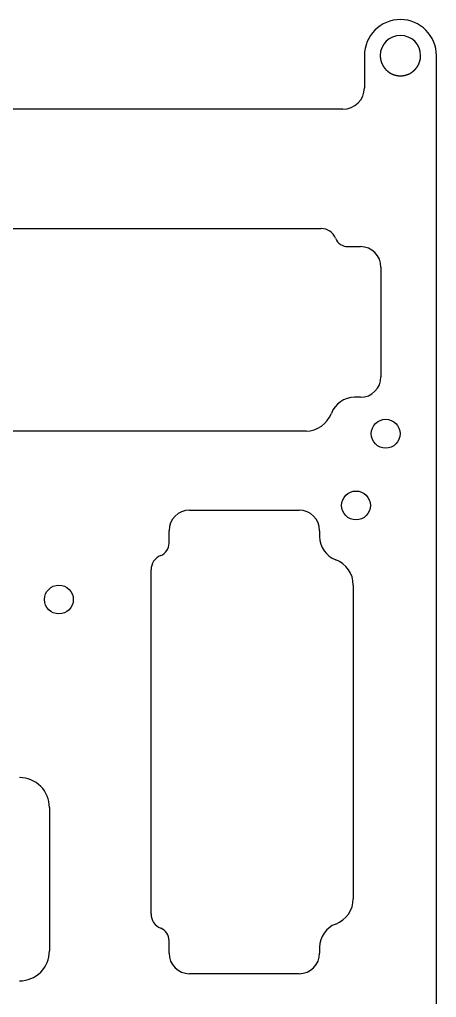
# Model space of a CAD drawing. Header units: millimetres. Extents: x -10 to 277, y -93 to 22.
# Drawn here: x 248.2 to 277.1, y -46.3 to 21.5 of the extents above; entities that cross this region are included whole.
import ezdxf

# ---------------------------------------------------------------- set-up
doc = ezdxf.new("R2010")
doc.units = ezdxf.units.MM
doc.layers.add('Edge.Cuts', color=53, linetype='CONTINUOUS', true_color=0xc8a339)

msp = doc.modelspace()

# ---------------------------------------------------------------- linework, layer by layer
at = {"layer": 'Edge.Cuts', "linetype": 'CONTINUOUS'}
for p, q in [((272.1, 19.025023), (272.1, 16.8)), ((273.2, 19.025023), (273.20001, 19.019647)), ((273.20001, 19.019647), (273.20004, 19.01425)), ((273.20004, 19.01425), (273.200091, 19.008887)), ((273.200091, 19.008887), (273.200161, 19.003504)), ((273.200161, 19.003504), (273.200252, 18.998153)), ((273.200252, 18.998153), (273.200363, 18.992783)), ((273.200363, 18.992783), (273.200493, 18.987445)), ((275.999469, 18.986044), (275.999719, 18.996647)), ((275.999719, 18.996647), (275.99989, 19.007272)), ((275.99989, 19.007272), (275.999982, 19.017919)), ((275.999982, 19.017919), (276, 19.025023)), ((277.1, -90.725023), (277.1, 19.025023)), ((273.200493, 18.987445), (273.200645, 18.982086)), ((273.200645, 18.982086), (273.200815, 18.976759)), ((273.200815, 18.976759), (273.201006, 18.971413)), ((273.201006, 18.971413), (273.201217, 18.966096)), ((273.201217, 18.966096), (273.201448, 18.960761)), ((273.201448, 18.960761), (273.201698, 18.955454)), ((273.201698, 18.955454), (273.20197, 18.950129)), ((273.20197, 18.950129), (273.20226, 18.944832)), ((273.20226, 18.944832), (273.202571, 18.939518)), ((273.202571, 18.939518), (273.202901, 18.93423)), ((273.202901, 18.93423), (273.203252, 18.928925)), ((273.203252, 18.928925), (273.203622, 18.923646)), ((273.203622, 18.923646), (273.204013, 18.91835)), ((273.204013, 18.91835), (273.204422, 18.913079)), ((273.204422, 18.913079), (273.204853, 18.907792)), ((273.204853, 18.907792), (273.205302, 18.902529)), ((273.205302, 18.902529), (273.205773, 18.89725)), ((273.205773, 18.89725), (273.206262, 18.891994)), ((273.206262, 18.891994), (273.206772, 18.886723)), ((273.206772, 18.886723), (273.207301, 18.881475)), ((273.207301, 18.881475), (273.207851, 18.876212)), ((273.207851, 18.876212), (273.208419, 18.87097)), ((273.208419, 18.87097), (273.20901, 18.865714)), ((273.20901, 18.865714), (273.209617, 18.86048)), ((273.209617, 18.86048), (273.210247, 18.85523)), ((273.210247, 18.85523), (273.210895, 18.850002)), ((273.210895, 18.850002), (273.211565, 18.844759)), ((273.211565, 18.844759), (273.212252, 18.839537)), ((273.212252, 18.839537), (273.212962, 18.8343)), ((273.212962, 18.8343), (273.213689, 18.829084)), ((273.213689, 18.829084), (273.214439, 18.823854)), ((273.214439, 18.823854), (273.215206, 18.818643)), ((273.215206, 18.818643), (273.215995, 18.813418)), ((273.215995, 18.813418), (273.216802, 18.808212)), ((273.216802, 18.808212), (273.217631, 18.802993)), ((273.217631, 18.802993), (273.218478, 18.797793)), ((273.218478, 18.797793), (273.219348, 18.792579)), ((273.219348, 18.792579), (273.220234, 18.787383)), ((273.220234, 18.787383), (273.221144, 18.782174)), ((273.221144, 18.782174), (273.22207, 18.776983)), ((273.22207, 18.776983), (273.22302, 18.771779)), ((273.22302, 18.771779), (273.223986, 18.766592)), ((273.223986, 18.766592), (273.224976, 18.761393)), ((273.224976, 18.761393), (273.225983, 18.75621)), ((273.225983, 18.75621), (273.227012, 18.751016)), ((273.227012, 18.751016), (273.228059, 18.745837)), ((273.228059, 18.745837), (273.229129, 18.740646)), ((273.229129, 18.740646), (273.230216, 18.735471)), ((273.230216, 18.735471), (273.231327, 18.730285)), ((273.231327, 18.730285), (273.232454, 18.725113)), ((273.232454, 18.725113), (273.233605, 18.719931)), ((273.233605, 18.719931), (273.234772, 18.714763)), ((273.234772, 18.714763), (273.235963, 18.709584)), ((273.235963, 18.709584), (273.237172, 18.704419)), ((273.237172, 18.704419), (273.238403, 18.699244)), ((273.238403, 18.699244), (273.239652, 18.694082)), ((273.239652, 18.694082), (273.240924, 18.68891)), ((273.240924, 18.68891), (273.242214, 18.683751)), ((273.242214, 18.683751), (273.243526, 18.678582)), ((273.243526, 18.678582), (273.244857, 18.673427)), ((273.244857, 18.673427), (273.24621, 18.66826)), ((273.24621, 18.66826), (273.247581, 18.663107)), ((273.247581, 18.663107), (273.248976, 18.657944)), ((273.248976, 18.657944), (273.250387, 18.652793)), ((273.250387, 18.652793), (273.251823, 18.647633)), ((273.251823, 18.647633), (273.253276, 18.642484)), ((273.253276, 18.642484), (273.254752, 18.637326)), ((273.254752, 18.637326), (273.256, 18.633023)), ((273.256, 18.633023), (273.257493, 18.627938)), ((273.257493, 18.627938), (273.259011, 18.622844)), ((273.259011, 18.622844), (273.260543, 18.617769)), ((273.260543, 18.617769), (273.2621, 18.612685)), ((273.2621, 18.612685), (273.263671, 18.607621)), ((273.263671, 18.607621), (273.265266, 18.602548)), ((273.265266, 18.602548), (273.266876, 18.597495)), ((273.266876, 18.597495), (273.268509, 18.592433)), ((273.268509, 18.592433), (273.270157, 18.587392)), ((273.270157, 18.587392), (273.271829, 18.582343)), ((273.271829, 18.582343), (273.273516, 18.577314)), ((273.273516, 18.577314), (273.275226, 18.572277)), ((273.275226, 18.572277), (273.276951, 18.567261)), ((273.276951, 18.567261), (273.278699, 18.562238)), ((273.278699, 18.562238), (273.280461, 18.557235)), ((273.280461, 18.557235), (273.282248, 18.552225)), ((273.282248, 18.552225), (273.284048, 18.547236)), ((273.284048, 18.547236), (273.285872, 18.542241)), ((273.285872, 18.542241), (273.287709, 18.537266)), ((273.287709, 18.537266), (273.289571, 18.532285)), ((273.289571, 18.532285), (273.291446, 18.527324)), ((273.291446, 18.527324), (273.293345, 18.522358)), ((273.293345, 18.522358), (273.295257, 18.517413)), ((273.295257, 18.517413), (273.297193, 18.512462)), ((273.297193, 18.512462), (273.299143, 18.507532)), ((273.299143, 18.507532), (273.301116, 18.502597)), ((273.301116, 18.502597), (273.303103, 18.497683)), ((273.303103, 18.497683), (273.305113, 18.492764)), ((273.305113, 18.492764), (273.307136, 18.487865)), ((273.307136, 18.487865), (273.309183, 18.482963)), ((273.309183, 18.482963), (273.311243, 18.478081)), ((273.311243, 18.478081), (273.313327, 18.473195)), ((273.313327, 18.473195), (273.315423, 18.468329)), ((273.315423, 18.468329), (273.317543, 18.46346)), ((273.317543, 18.46346), (273.319676, 18.458612)), ((273.319676, 18.458612), (273.321833, 18.45376)), ((273.321833, 18.45376), (273.324002, 18.448929)), ((273.324002, 18.448929), (273.326195, 18.444095)), ((273.326195, 18.444095), (273.3284, 18.439281)), ((273.3284, 18.439281), (273.330629, 18.434465)), ((273.330629, 18.434465), (273.332871, 18.429669)), ((273.332871, 18.429669), (273.335135, 18.42487)), ((273.335135, 18.42487), (273.337413, 18.420092)), ((273.337413, 18.420092), (273.339714, 18.415312)), ((273.339714, 18.415312), (273.342027, 18.410552)), ((273.342027, 18.410552), (273.344363, 18.405791)), ((273.344363, 18.405791), (273.346712, 18.401049)), ((273.346712, 18.401049), (273.349084, 18.396306)), ((273.349084, 18.396306), (273.351469, 18.391583)), ((273.351469, 18.391583), (273.353876, 18.386859)), ((273.353876, 18.386859), (273.356296, 18.382155)), ((273.356296, 18.382155), (273.35874, 18.37745)), ((273.35874, 18.37745), (273.361195, 18.372765)), ((273.361195, 18.372765), (273.363673, 18.368078)), ((273.363673, 18.368078), (273.366164, 18.363412)), ((273.366164, 18.363412), (273.368678, 18.358746)), ((273.368678, 18.358746), (273.371204, 18.354099)), ((273.371204, 18.354099), (273.373753, 18.349452)), ((273.373753, 18.349452), (273.376313, 18.344825)), ((273.376313, 18.344825), (273.378898, 18.340197)), ((273.378898, 18.340197), (273.381493, 18.335589)), ((273.381493, 18.335589), (273.384112, 18.330982)), ((273.384112, 18.330982), (273.386743, 18.326394)), ((273.386743, 18.326394), (273.389397, 18.321806)), ((273.389397, 18.321806), (273.392063, 18.317238)), ((273.392063, 18.317238), (273.394752, 18.31267)), ((273.394752, 18.31267), (273.397452, 18.308122)), ((275.802393, 18.307863), (275.807762, 18.31694)), ((275.807762, 18.31694), (275.813062, 18.326057)), ((275.813062, 18.326057), (275.818293, 18.335212)), ((275.818293, 18.335212), (275.823453, 18.344406)), ((275.823453, 18.344406), (275.828545, 18.353638)), ((275.828545, 18.353638), (275.833566, 18.362909)), ((275.833566, 18.362909), (275.838517, 18.372218)), ((275.838517, 18.372218), (275.843398, 18.381564)), ((275.843398, 18.381564), (275.848208, 18.390947)), ((275.848208, 18.390947), (275.852948, 18.400367)), ((275.852948, 18.400367), (275.857617, 18.409824)), ((275.857617, 18.409824), (275.862215, 18.419316)), ((275.862215, 18.419316), (275.866742, 18.428845)), ((275.866742, 18.428845), (275.871197, 18.438408)), ((275.871197, 18.438408), (275.875581, 18.448006)), ((275.875581, 18.448006), (275.879892, 18.457639)), ((275.879892, 18.457639), (275.884132, 18.467305)), ((275.884132, 18.467305), (275.888299, 18.477004)), ((275.888299, 18.477004), (275.892394, 18.486736)), ((275.892394, 18.486736), (275.896415, 18.4965)), ((275.896415, 18.4965), (275.900364, 18.506295)), ((275.900364, 18.506295), (275.904239, 18.516121)), ((275.904239, 18.516121), (275.90804, 18.525976)), ((275.90804, 18.525976), (275.911768, 18.535861)), ((275.911768, 18.535861), (275.915421, 18.545775)), ((275.915421, 18.545775), (275.918999, 18.555716)), ((275.918999, 18.555716), (275.922502, 18.565684)), ((275.922502, 18.565684), (275.92593, 18.575677)), ((275.92593, 18.575677), (275.929283, 18.585696)), ((275.929283, 18.585696), (275.93256, 18.595739)), ((275.93256, 18.595739), (275.93576, 18.605804)), ((275.93576, 18.605804), (275.938884, 18.615891)), ((275.938884, 18.615891), (275.941931, 18.625999)), ((275.941931, 18.625999), (275.944, 18.633023)), ((275.944, 18.633023), (275.946951, 18.643284)), ((275.946951, 18.643284), (275.949821, 18.65355)), ((275.949821, 18.65355), (275.952609, 18.663819)), ((275.952609, 18.663819), (275.955316, 18.674092)), ((275.955316, 18.674092), (275.957942, 18.68437)), ((275.957942, 18.68437), (275.960487, 18.694653)), ((275.960487, 18.694653), (275.962951, 18.704941)), ((275.962951, 18.704941), (275.965335, 18.715235)), ((275.965335, 18.715235), (275.967638, 18.725534)), ((275.967638, 18.725534), (275.969861, 18.73584)), ((275.969861, 18.73584), (275.972005, 18.746152)), ((275.972005, 18.746152), (275.974068, 18.75647)), ((275.974068, 18.75647), (275.976052, 18.766796)), ((275.976052, 18.766796), (275.977956, 18.777129)), ((275.977956, 18.777129), (275.97978, 18.78747)), ((275.97978, 18.78747), (275.981526, 18.797819)), ((275.981526, 18.797819), (275.983192, 18.808177)), ((275.983192, 18.808177), (275.984779, 18.818543)), ((275.984779, 18.818543), (275.986287, 18.828919)), ((275.986287, 18.828919), (275.987716, 18.839305)), ((275.987716, 18.839305), (275.989067, 18.849701)), ((275.989067, 18.849701), (275.990338, 18.860108)), ((275.990338, 18.860108), (275.991531, 18.870527)), ((275.991531, 18.870527), (275.992646, 18.880957)), ((275.992646, 18.880957), (275.993681, 18.891399)), ((275.993681, 18.891399), (275.994639, 18.901855)), ((275.994639, 18.901855), (275.995517, 18.912324)), ((275.995517, 18.912324), (275.996317, 18.922807)), ((275.996317, 18.922807), (275.997039, 18.933305)), ((275.997039, 18.933305), (275.997682, 18.943818)), ((275.997682, 18.943818), (275.998247, 18.954348)), ((275.998247, 18.954348), (275.998733, 18.964895)), ((275.998733, 18.964895), (275.99914, 18.97546)), ((275.99914, 18.97546), (275.999469, 18.986044)), ((273.397452, 18.308122), (273.400176, 18.303575)), ((273.400176, 18.303575), (273.402911, 18.299046)), ((273.402911, 18.299046), (273.40567, 18.294519)), ((273.40567, 18.294519), (273.40844, 18.290011)), ((273.40844, 18.290011), (273.411233, 18.285505)), ((273.411233, 18.285505), (273.414037, 18.281017)), ((273.414037, 18.281017), (273.416865, 18.276531)), ((273.416865, 18.276531), (273.419704, 18.272063)), ((273.419704, 18.272063), (273.422566, 18.267598)), ((273.422566, 18.267598), (273.42544, 18.263151)), ((273.42544, 18.263151), (273.428336, 18.258706)), ((273.428336, 18.258706), (273.431244, 18.25428)), ((273.431244, 18.25428), (273.434175, 18.249856)), ((273.434175, 18.249856), (273.437118, 18.24545)), ((273.437118, 18.24545), (273.440083, 18.241047)), ((273.440083, 18.241047), (273.44306, 18.236662)), ((273.44306, 18.236662), (273.44606, 18.23228)), ((273.44606, 18.23228), (273.449072, 18.227916)), ((273.449072, 18.227916), (273.452106, 18.223554)), ((273.452106, 18.223554), (273.455151, 18.219211)), ((273.455151, 18.219211), (273.45822, 18.214871)), ((273.45822, 18.214871), (273.4613, 18.210549)), ((273.4613, 18.210549), (273.464402, 18.20623)), ((273.464402, 18.20623), (273.467517, 18.201929)), ((273.467517, 18.201929), (273.470654, 18.19763)), ((273.470654, 18.19763), (273.473802, 18.193351)), ((273.473802, 18.193351), (273.476973, 18.189074)), ((273.476973, 18.189074), (273.48, 18.185023)), ((273.48, 18.185023), (273.483127, 18.18087)), ((273.483127, 18.18087), (273.486277, 18.17672)), ((273.486277, 18.17672), (273.489444, 18.172582)), ((273.489444, 18.172582), (273.492633, 18.168447)), ((273.492633, 18.168447), (273.495838, 18.164323)), ((273.495838, 18.164323), (273.499066, 18.160204)), ((273.499066, 18.160204), (273.50231, 18.156097)), ((273.50231, 18.156097), (273.505575, 18.151994)), ((273.505575, 18.151994), (273.508857, 18.147904)), ((273.508857, 18.147904), (273.51216, 18.143818)), ((273.51216, 18.143818), (273.515479, 18.139745)), ((273.515479, 18.139745), (273.51882, 18.135678)), ((273.51882, 18.135678), (273.522175, 18.131623)), ((273.522175, 18.131623), (273.525552, 18.127574)), ((273.525552, 18.127574), (273.528943, 18.123539)), ((273.528943, 18.123539), (273.532356, 18.11951)), ((273.532356, 18.11951), (273.535783, 18.115495)), ((273.535783, 18.115495), (273.539232, 18.111486)), ((273.539232, 18.111486), (273.542694, 18.107492)), ((273.542694, 18.107492), (273.546177, 18.103503)), ((273.546177, 18.103503), (273.549674, 18.09953)), ((273.549674, 18.09953), (273.553192, 18.095564)), ((273.553192, 18.095564), (273.556722, 18.091613)), ((273.556722, 18.091613), (273.560274, 18.087669)), ((273.560274, 18.087669), (273.563838, 18.083741)), ((273.563838, 18.083741), (273.567423, 18.079819)), ((273.567423, 18.079819), (273.57102, 18.075915)), ((273.57102, 18.075915), (273.574638, 18.072017)), ((273.574638, 18.072017), (273.578267, 18.068136)), ((273.578267, 18.068136), (273.581917, 18.064263)), ((273.581917, 18.064263), (273.585578, 18.060406)), ((273.585578, 18.060406), (273.58926, 18.056558)), ((273.58926, 18.056558), (273.592953, 18.052727)), ((273.592953, 18.052727), (273.596666, 18.048904)), ((273.596666, 18.048904), (273.600389, 18.045098)), ((273.600389, 18.045098), (273.604133, 18.041301)), ((273.604133, 18.041301), (273.607887, 18.037522)), ((273.607887, 18.037522), (273.611661, 18.033751)), ((273.611661, 18.033751), (273.615445, 18.029999)), ((273.615445, 18.029999), (273.619248, 18.026256)), ((273.619248, 18.026256), (273.623062, 18.022531)), ((273.623062, 18.022531), (273.626895, 18.018814)), ((273.626895, 18.018814), (273.630737, 18.015117)), ((273.630737, 18.015117), (273.634598, 18.011429)), ((273.634598, 18.011429), (273.638469, 18.00776)), ((273.638469, 18.00776), (273.642359, 18.004101)), ((273.642359, 18.004101), (273.646257, 18.000461)), ((273.646257, 18.000461), (273.650175, 17.99683)), ((273.650175, 17.99683), (273.654101, 17.993219)), ((273.654101, 17.993219), (273.658046, 17.989618)), ((273.658046, 17.989618), (273.661999, 17.986036)), ((273.661999, 17.986036), (273.665971, 17.982465)), ((273.665971, 17.982465), (273.669951, 17.978914)), ((273.669951, 17.978914), (273.673949, 17.975372)), ((273.673949, 17.975372), (273.677955, 17.971852)), ((273.677955, 17.971852), (273.681979, 17.968341)), ((273.681979, 17.968341), (273.686011, 17.964851)), ((273.686011, 17.964851), (273.69006, 17.961371)), ((273.69006, 17.961371), (273.694117, 17.957912)), ((273.694117, 17.957912), (273.698192, 17.954464)), ((273.698192, 17.954464), (273.702273, 17.951037)), ((273.702273, 17.951037), (273.706373, 17.94762)), ((273.706373, 17.94762), (273.710479, 17.944224)), ((273.710479, 17.944224), (273.714603, 17.94084)), ((273.714603, 17.94084), (273.718733, 17.937476)), ((273.718733, 17.937476), (273.72288, 17.934124)), ((273.72288, 17.934124), (273.727034, 17.930793)), ((273.727034, 17.930793), (273.731205, 17.927474)), ((273.731205, 17.927474), (273.735382, 17.924176)), ((273.735382, 17.924176), (273.739576, 17.920889)), ((273.739576, 17.920889), (273.743775, 17.917624)), ((273.743775, 17.917624), (273.747992, 17.914371)), ((273.747992, 17.914371), (273.752214, 17.911139)), ((273.752214, 17.911139), (273.756453, 17.907919)), ((273.756453, 17.907919), (273.760697, 17.904721)), ((273.760697, 17.904721), (273.764958, 17.901535)), ((273.764958, 17.901535), (273.769224, 17.89837)), ((273.769224, 17.89837), (273.773507, 17.895218)), ((273.773507, 17.895218), (273.777793, 17.892088)), ((273.777793, 17.892088), (273.782097, 17.88897)), ((273.782097, 17.88897), (273.786405, 17.885874)), ((273.786405, 17.885874), (273.79073, 17.882791)), ((273.79073, 17.882791), (273.795058, 17.879729)), ((273.795058, 17.879729), (273.799404, 17.876681)), ((273.799404, 17.876681), (273.803752, 17.873654)), ((273.803752, 17.873654), (273.808118, 17.87064)), ((273.808118, 17.87064), (273.812486, 17.867648)), ((273.812486, 17.867648), (273.816872, 17.86467)), ((273.816872, 17.86467), (273.82126, 17.861713)), ((273.82126, 17.861713), (273.825665, 17.858769)), ((273.825665, 17.858769), (273.830072, 17.855848)), ((273.830072, 17.855848), (273.834496, 17.85294)), ((273.834496, 17.85294), (273.838923, 17.850054)), ((273.838923, 17.850054), (273.843366, 17.847182)), ((273.843366, 17.847182), (273.847811, 17.844331)), ((273.847811, 17.844331), (273.852273, 17.841495)), ((273.852273, 17.841495), (273.856737, 17.83868)), ((273.856737, 17.83868), (273.861216, 17.83588)), ((273.861216, 17.83588), (273.865699, 17.833101)), ((273.865699, 17.833101), (273.870196, 17.830336)), ((273.870196, 17.830336), (273.874696, 17.827594)), ((273.874696, 17.827594), (273.879212, 17.824866)), ((273.879212, 17.824866), (273.883729, 17.822159)), ((273.883729, 17.822159), (273.888262, 17.819467)), ((273.888262, 17.819467), (273.892797, 17.816797)), ((273.892797, 17.816797), (273.897347, 17.814141)), ((273.897347, 17.814141), (273.901899, 17.811508)), ((273.901899, 17.811508), (273.906466, 17.808889)), ((273.906466, 17.808889), (273.911035, 17.806292)), ((273.911035, 17.806292), (273.915619, 17.803709)), ((273.915619, 17.803709), (273.920204, 17.801149)), ((273.920204, 17.801149), (273.924805, 17.798603)), ((273.924805, 17.798603), (273.929406, 17.79608)), ((273.929406, 17.79608), (273.934023, 17.793571)), ((273.934023, 17.793571), (273.941176, 17.789729)), ((273.941176, 17.789729), (273.94582, 17.787264)), ((273.94582, 17.787264), (273.950477, 17.784814)), ((273.950477, 17.784814), (273.955146, 17.78238)), ((273.955146, 17.78238), (273.959828, 17.779963)), ((273.959828, 17.779963), (273.964521, 17.777562)), ((273.964521, 17.777562), (273.969227, 17.775177)), ((273.969227, 17.775177), (273.973943, 17.77281)), ((273.973943, 17.77281), (273.978672, 17.770458)), ((273.978672, 17.770458), (273.983411, 17.768124)), ((273.983411, 17.768124), (273.988163, 17.765806)), ((273.988163, 17.765806), (273.992924, 17.763505)), ((273.992924, 17.763505), (273.997697, 17.761221)), ((273.997697, 17.761221), (274.002479, 17.758955)), ((274.002479, 17.758955), (274.007274, 17.756705)), ((274.007274, 17.756705), (274.012076, 17.754474)), ((274.012076, 17.754474), (274.016891, 17.752258)), ((274.016891, 17.752258), (274.021714, 17.750062)), ((274.021714, 17.750062), (274.026548, 17.747882)), ((274.026548, 17.747882), (274.03139, 17.74572)), ((274.03139, 17.74572), (274.036244, 17.743575)), ((274.036244, 17.743575), (274.041104, 17.74145)), ((274.041104, 17.74145), (274.045976, 17.73934)), ((274.045976, 17.73934), (274.050854, 17.737251)), ((274.050854, 17.737251), (274.055743, 17.735178)), ((274.055743, 17.735178), (274.060638, 17.733124)), ((274.060638, 17.733124), (274.065545, 17.731087)), ((274.065545, 17.731087), (274.070456, 17.72907)), ((274.070456, 17.72907), (274.075379, 17.72707)), ((274.075379, 17.72707), (274.080306, 17.72509)), ((274.080306, 17.72509), (274.085244, 17.723127)), ((274.085244, 17.723127), (274.090187, 17.721183)), ((274.090187, 17.721183), (274.09514, 17.719258)), ((274.09514, 17.719258), (274.100097, 17.717352)), ((274.100097, 17.717352), (274.105064, 17.715463)), ((274.105064, 17.715463), (274.110034, 17.713595)), ((274.110034, 17.713595), (274.115015, 17.711744)), ((274.115015, 17.711744), (274.119999, 17.709914)), ((274.119999, 17.709914), (274.124993, 17.708101)), ((274.124993, 17.708101), (274.129989, 17.706309)), ((274.129989, 17.706309), (274.134995, 17.704534)), ((274.134995, 17.704534), (274.140003, 17.70278)), ((274.140003, 17.70278), (274.14502, 17.701044)), ((274.14502, 17.701044), (274.150039, 17.699329)), ((274.150039, 17.699329), (274.155068, 17.697631)), ((274.155068, 17.697631), (274.160098, 17.695954)), ((274.160098, 17.695954), (274.165137, 17.694295)), ((274.165137, 17.694295), (274.170176, 17.692658)), ((274.170176, 17.692658), (274.175225, 17.691038)), ((274.175225, 17.691038), (274.180274, 17.689439)), ((274.180274, 17.689439), (274.185331, 17.687858)), ((274.185331, 17.687858), (274.190389, 17.686299)), ((274.190389, 17.686299), (274.195455, 17.684758)), ((274.195455, 17.684758), (274.200521, 17.683237)), ((274.200521, 17.683237), (274.205595, 17.681736)), ((274.205595, 17.681736), (274.210668, 17.680255)), ((274.210668, 17.680255), (274.215749, 17.678793)), ((274.215749, 17.678793), (274.220829, 17.677352)), ((274.220829, 17.677352), (274.225917, 17.67593)), ((274.225917, 17.67593), (274.231004, 17.674529)), ((274.231004, 17.674529), (274.236098, 17.673146)), ((274.236098, 17.673146), (274.24119, 17.671785)), ((274.24119, 17.671785), (274.24629, 17.670442)), ((274.24629, 17.670442), (274.255384, 17.6681)), ((274.255384, 17.6681), (274.265577, 17.665553)), ((274.265577, 17.665553), (274.275803, 17.663079)), ((274.275803, 17.663079), (274.286061, 17.660681)), ((274.286061, 17.660681), (274.296349, 17.658358)), ((274.296349, 17.658358), (274.306665, 17.65611)), ((274.306665, 17.65611), (274.317009, 17.653938)), ((274.317009, 17.653938), (274.327378, 17.651842)), ((274.327378, 17.651842), (274.332572, 17.650823)), ((274.332572, 17.650823), (274.337772, 17.649824)), ((274.337772, 17.649824), (274.342977, 17.648843)), ((274.342977, 17.648843), (274.348188, 17.647882)), ((274.348188, 17.647882), (274.353404, 17.64694)), ((274.353404, 17.64694), (274.358626, 17.646018)), ((274.358626, 17.646018), (274.363852, 17.645115)), ((274.363852, 17.645115), (274.369083, 17.644232)), ((274.369083, 17.644232), (274.374319, 17.643368)), ((274.374319, 17.643368), (274.379559, 17.642523)), ((274.379559, 17.642523), (274.384803, 17.641698)), ((274.384803, 17.641698), (274.390051, 17.640893)), ((274.390051, 17.640893), (274.395303, 17.640108)), ((274.395303, 17.640108), (274.400559, 17.639342)), ((274.400559, 17.639342), (274.405818, 17.638596)), ((274.405818, 17.638596), (274.41108, 17.637869)), ((274.41108, 17.637869), (274.416345, 17.637163)), ((274.416345, 17.637163), (274.421614, 17.636476)), ((274.421614, 17.636476), (274.426884, 17.635809)), ((274.426884, 17.635809), (274.432158, 17.635162)), ((274.432158, 17.635162), (274.437433, 17.634535)), ((274.437433, 17.634535), (274.442712, 17.633927)), ((274.442712, 17.633927), (274.447991, 17.63334)), ((274.74771, 17.632877), (274.758264, 17.634038)), ((274.758264, 17.634038), (274.768811, 17.635279)), ((274.768811, 17.635279), (274.77935, 17.6366)), ((274.77935, 17.6366), (274.789878, 17.638)), ((274.789878, 17.638), (274.800394, 17.639479)), ((274.800394, 17.639479), (274.810897, 17.641037)), ((274.810897, 17.641037), (274.821385, 17.642674)), ((274.821385, 17.642674), (274.831857, 17.644389)), ((274.831857, 17.644389), (274.837087, 17.645276)), ((274.837087, 17.645276), (274.842312, 17.646182)), ((274.842312, 17.646182), (274.847532, 17.647108)), ((274.847532, 17.647108), (274.852747, 17.648053)), ((274.852747, 17.648053), (274.857956, 17.649018)), ((274.857956, 17.649018), (274.863161, 17.650002)), ((274.863161, 17.650002), (274.86836, 17.651005)), ((274.86836, 17.651005), (274.873553, 17.652027)), ((274.873553, 17.652027), (274.87874, 17.653069)), ((274.87874, 17.653069), (274.883921, 17.65413)), ((274.883921, 17.65413), (274.889095, 17.65521)), ((274.889095, 17.65521), (274.894264, 17.656309)), ((274.894264, 17.656309), (274.899425, 17.657427)), ((274.899425, 17.657427), (274.90458, 17.658564)), ((274.90458, 17.658564), (274.909727, 17.65972)), ((274.909727, 17.65972), (274.914867, 17.660895)), ((274.914867, 17.660895), (274.92, 17.662088)), ((274.92, 17.662088), (274.925126, 17.663301)), ((274.925126, 17.663301), (274.930243, 17.664532)), ((274.930243, 17.664532), (274.935352, 17.665782)), ((274.935352, 17.665782), (274.944615, 17.6681)), ((274.944615, 17.6681), (274.954795, 17.670727)), ((274.954795, 17.670727), (274.964966, 17.673433)), ((274.964966, 17.673433), (274.975125, 17.67622)), ((274.975125, 17.67622), (274.985273, 17.679085)), ((274.985273, 17.679085), (274.995406, 17.682031)), ((274.995406, 17.682031), (275.005526, 17.685055)), ((275.005526, 17.685055), (275.015629, 17.688157)), ((275.015629, 17.688157), (275.025716, 17.691338)), ((275.025716, 17.691338), (275.035785, 17.694597)), ((275.035785, 17.694597), (275.045834, 17.697934)), ((275.045834, 17.697934), (275.055863, 17.701349)), ((275.055863, 17.701349), (275.065871, 17.70484)), ((275.065871, 17.70484), (275.075855, 17.708408)), ((275.075855, 17.708408), (275.085815, 17.712052)), ((275.085815, 17.712052), (275.095749, 17.715771)), ((275.095749, 17.715771), (275.105656, 17.719566)), ((275.105656, 17.719566), (275.115535, 17.723436)), ((275.115535, 17.723436), (275.125385, 17.72738)), ((275.125385, 17.72738), (275.135204, 17.731397)), ((275.135204, 17.731397), (275.144991, 17.735488)), ((275.144991, 17.735488), (275.154744, 17.739651)), ((275.154744, 17.739651), (275.164462, 17.743886)), ((275.164462, 17.743886), (275.174144, 17.748193)), ((275.174144, 17.748193), (275.183788, 17.75257)), ((275.183788, 17.75257), (275.193393, 17.757017)), ((275.193393, 17.757017), (275.202958, 17.761534)), ((275.202958, 17.761534), (275.212481, 17.766119)), ((275.212481, 17.766119), (275.221961, 17.770772)), ((275.221961, 17.770772), (275.231396, 17.775492)), ((275.231396, 17.775492), (275.240785, 17.780279)), ((275.240785, 17.780279), (275.250126, 17.785131)), ((275.250126, 17.785131), (275.258823, 17.789729)), ((275.258823, 17.789729), (275.26804, 17.79469)), ((275.26804, 17.79469), (275.277224, 17.799724)), ((275.277224, 17.799724), (275.286377, 17.804831)), ((275.286377, 17.804831), (275.295495, 17.810011)), ((275.295495, 17.810011), (275.304581, 17.815264)), ((275.304581, 17.815264), (275.313632, 17.82059)), ((275.313632, 17.82059), (275.322649, 17.825987)), ((275.322649, 17.825987), (275.331631, 17.831457)), ((275.331631, 17.831457), (275.340577, 17.836998)), ((275.340577, 17.836998), (275.349487, 17.842611)), ((275.349487, 17.842611), (275.358361, 17.848295)), ((275.358361, 17.848295), (275.367197, 17.85405)), ((275.367197, 17.85405), (275.375995, 17.859876)), ((275.375995, 17.859876), (275.384755, 17.865772)), ((275.384755, 17.865772), (275.393476, 17.871738)), ((275.393476, 17.871738), (275.402157, 17.877773)), ((275.402157, 17.877773), (275.410797, 17.883877)), ((275.410797, 17.883877), (275.419397, 17.89005)), ((275.419397, 17.89005), (275.427955, 17.896292)), ((275.427955, 17.896292), (275.436471, 17.902601)), ((275.436471, 17.902601), (275.444944, 17.908978)), ((275.444944, 17.908978), (275.453373, 17.915421)), ((275.453373, 17.915421), (275.461757, 17.921931)), ((275.461757, 17.921931), (275.470097, 17.928507)), ((275.470097, 17.928507), (275.47839, 17.935148)), ((275.47839, 17.935148), (275.486636, 17.941854)), ((275.486636, 17.941854), (275.494835, 17.948624)), ((275.494835, 17.948624), (275.502985, 17.955458)), ((275.502985, 17.955458), (275.511087, 17.962354)), ((275.511087, 17.962354), (275.519138, 17.969313)), ((275.519138, 17.969313), (275.527138, 17.976333)), ((275.527138, 17.976333), (275.535086, 17.983413)), ((275.535086, 17.983413), (275.542982, 17.990554)), ((275.542982, 17.990554), (275.550825, 17.997754)), ((275.550825, 17.997754), (275.558612, 18.005012)), ((275.558612, 18.005012), (275.566345, 18.012328)), ((275.566345, 18.012328), (275.574021, 18.0197)), ((275.574021, 18.0197), (275.58164, 18.027128)), ((275.58164, 18.027128), (275.589201, 18.03461)), ((275.589201, 18.03461), (275.596702, 18.042146)), ((275.596702, 18.042146), (275.604144, 18.049735)), ((275.604144, 18.049735), (275.611524, 18.057375)), ((275.611524, 18.057375), (275.618842, 18.065066)), ((275.618842, 18.065066), (275.626097, 18.072806)), ((275.626097, 18.072806), (275.633288, 18.080595)), ((275.633288, 18.080595), (275.640414, 18.08843)), ((275.640414, 18.08843), (275.647473, 18.096311)), ((275.647473, 18.096311), (275.654465, 18.104237)), ((275.654465, 18.104237), (275.661389, 18.112205)), ((275.661389, 18.112205), (275.668243, 18.120216)), ((275.668243, 18.120216), (275.675027, 18.128266)), ((275.675027, 18.128266), (275.681739, 18.136356)), ((275.681739, 18.136356), (275.688379, 18.144483)), ((275.688379, 18.144483), (275.694945, 18.152646)), ((275.694945, 18.152646), (275.701436, 18.160843)), ((275.701436, 18.160843), (275.707852, 18.169073)), ((275.707852, 18.169073), (275.714191, 18.177335)), ((275.714191, 18.177335), (275.72, 18.185023)), ((275.72, 18.185023), (275.72633, 18.19353)), ((275.72633, 18.19353), (275.732592, 18.202078)), ((275.732592, 18.202078), (275.738786, 18.210669)), ((275.738786, 18.210669), (275.744911, 18.2193)), ((275.744911, 18.2193), (275.750968, 18.227973)), ((275.750968, 18.227973), (275.756957, 18.236687)), ((275.756957, 18.236687), (275.762877, 18.245443)), ((275.762877, 18.245443), (275.768728, 18.254239)), ((275.768728, 18.254239), (275.774511, 18.263075)), ((275.774511, 18.263075), (275.780225, 18.271953)), ((275.780225, 18.271953), (275.785871, 18.28087)), ((275.785871, 18.28087), (275.791447, 18.289828)), ((275.791447, 18.289828), (275.796955, 18.298826)), ((275.796955, 18.298826), (275.802393, 18.307863)), ((274.447991, 17.63334), (274.453273, 17.632773)), ((274.453273, 17.632773), (274.458555, 17.632225)), ((274.458555, 17.632225), (274.46384, 17.631697)), ((274.46384, 17.631697), (274.469125, 17.63119)), ((274.469125, 17.63119), (274.474413, 17.630702)), ((274.474413, 17.630702), (274.479699, 17.630235)), ((274.479699, 17.630235), (274.484988, 17.629787)), ((274.484988, 17.629787), (274.490276, 17.62936)), ((274.490276, 17.62936), (274.495566, 17.628953)), ((274.495566, 17.628953), (274.500853, 17.628565)), ((274.500853, 17.628565), (274.506143, 17.628198)), ((274.506143, 17.628198), (274.511431, 17.627851)), ((274.511431, 17.627851), (274.51672, 17.627524)), ((274.51672, 17.627524), (274.522006, 17.627217)), ((274.522006, 17.627217), (274.527294, 17.62693)), ((274.527294, 17.62693), (274.532578, 17.626663)), ((274.532578, 17.626663), (274.537864, 17.626417)), ((274.537864, 17.626417), (274.543146, 17.62619)), ((274.543146, 17.62619), (274.548429, 17.625984)), ((274.548429, 17.625984), (274.553707, 17.625797)), ((274.553707, 17.625797), (274.558986, 17.625631)), ((274.558986, 17.625631), (274.564261, 17.625485)), ((274.564261, 17.625485), (274.569536, 17.625359)), ((274.569536, 17.625359), (274.574806, 17.625253)), ((274.574806, 17.625253), (274.580076, 17.625167)), ((274.580076, 17.625167), (274.585341, 17.625101)), ((274.585341, 17.625101), (274.590606, 17.625055)), ((274.590606, 17.625055), (274.6, 17.625023)), ((274.6, 17.625023), (274.610505, 17.625063)), ((274.610505, 17.625063), (274.621022, 17.625183)), ((274.621022, 17.625183), (274.63155, 17.625383)), ((274.63155, 17.625383), (274.642088, 17.625663)), ((274.642088, 17.625663), (274.652635, 17.626024)), ((274.652635, 17.626024), (274.663189, 17.626464)), ((274.663189, 17.626464), (274.673749, 17.626985)), ((274.673749, 17.626985), (274.684313, 17.627586)), ((274.684313, 17.627586), (274.69488, 17.628268)), ((274.69488, 17.628268), (274.705449, 17.629029)), ((274.705449, 17.629029), (274.716018, 17.629871)), ((274.716018, 17.629871), (274.726585, 17.630793)), ((274.726585, 17.630793), (274.737149, 17.631795)), ((274.737149, 17.631795), (274.74771, 17.632877)), ((270.6, 15.3), (219.8295, 15.3))]:
    msp.add_line(p, q, dxfattribs=at)
at = {"layer": 'Edge.Cuts', "linetype": 'Continuous'}
for p, q in [((245.24718, 7.0276), (269.10242, 7.0276)), ((270.95963, 5.77544), (271.82524, 5.77544)), ((273.25024, 4.35044), (273.25024, -3.25044)), ((271.82524, -4.67544), (271.4212, -4.67544)), ((268.0503, -7.01191), (246.2993, -7.01191)), ((259.96831, -12.49976), (267.56919, -12.49976)), ((258.54331, -14.79037), (258.54331, -13.92476)), ((268.99419, -13.92476), (268.99419, -14.3288)), ((257.29115, -40.50282), (257.29115, -16.64758)), ((271.33066, -17.6997), (271.33066, -39.4507)), ((250.24375, -33.125), (250.24375, -43.075)), ((258.54331, -43.22564), (258.54331, -42.36003)), ((268.99419, -42.8216), (268.99419, -43.22564)), ((267.56919, -44.65064), (259.96831, -44.65064))]:
    msp.add_line(p, q, dxfattribs=at)
at = {"layer": 'Edge.Cuts'}
for centre in [(273.575, -7.2), (271.51875, -12.175), (250.9012, -18.7)]:
    msp.add_circle(centre, 1, dxfattribs=at)
for centre, radius, start, end in [((274.6, 19.025023), 2.5, 0, 180), ((274.6, 19.025023), 1.4, 0, 180), ((270.599999, 16.800001), 1.500001, -89.9999618, -0.0000382), ((269.1024, 5.9526), 1.075, 22.02389934, 89.99893403), ((270.9596, 6.7039), 0.92846, 202.02625676, 270.00185132), ((271.82524, 4.35044), 1.425, 0, 90), ((271.8252, -3.2504), 1.42504, 270.00160826, 359.99839174), ((271.4212, -6.4004), 1.724938, 90, 159.45340178), ((268.0503, -5.137), 1.874943, 270, 339.45493501), ((259.96831, -13.92476), 1.425, 90, 180), ((267.56915, -13.9248), 1.42504, 0.00160826, 89.99839174), ((257.61485, -14.7904), 0.92846, 292.02625676, 0.00185132), ((270.71915, -14.3288), 1.724938, 180, 249.45340178), ((258.36615, -16.6476), 1.075, 112.02389934, 179.99893403), ((269.45575, -17.6997), 1.874943, 0, 69.45493501), ((248.1688, -33.125), 2.075, 0, 90.00138062), ((269.45571, -39.45069), 1.87495, 290.54592343, 359.99969441), ((258.36615, -40.5028), 1.075006, 180.00106597, 247.97610066), ((270.71912, -42.82159), 1.72493, 110.54597615, 180.00033216), ((257.6149, -42.36003), 0.928411, 0, 67.97729805), ((248.1688, -43.075), 2.07495, 269.99861938, 0), ((259.96831, -43.22564), 1.425, 180, 270), ((267.56919, -43.22564), 1.425, 270, 0)]:
    msp.add_arc(centre, radius, start, end, dxfattribs=at)

doc.saveas('drawing.dxf')
